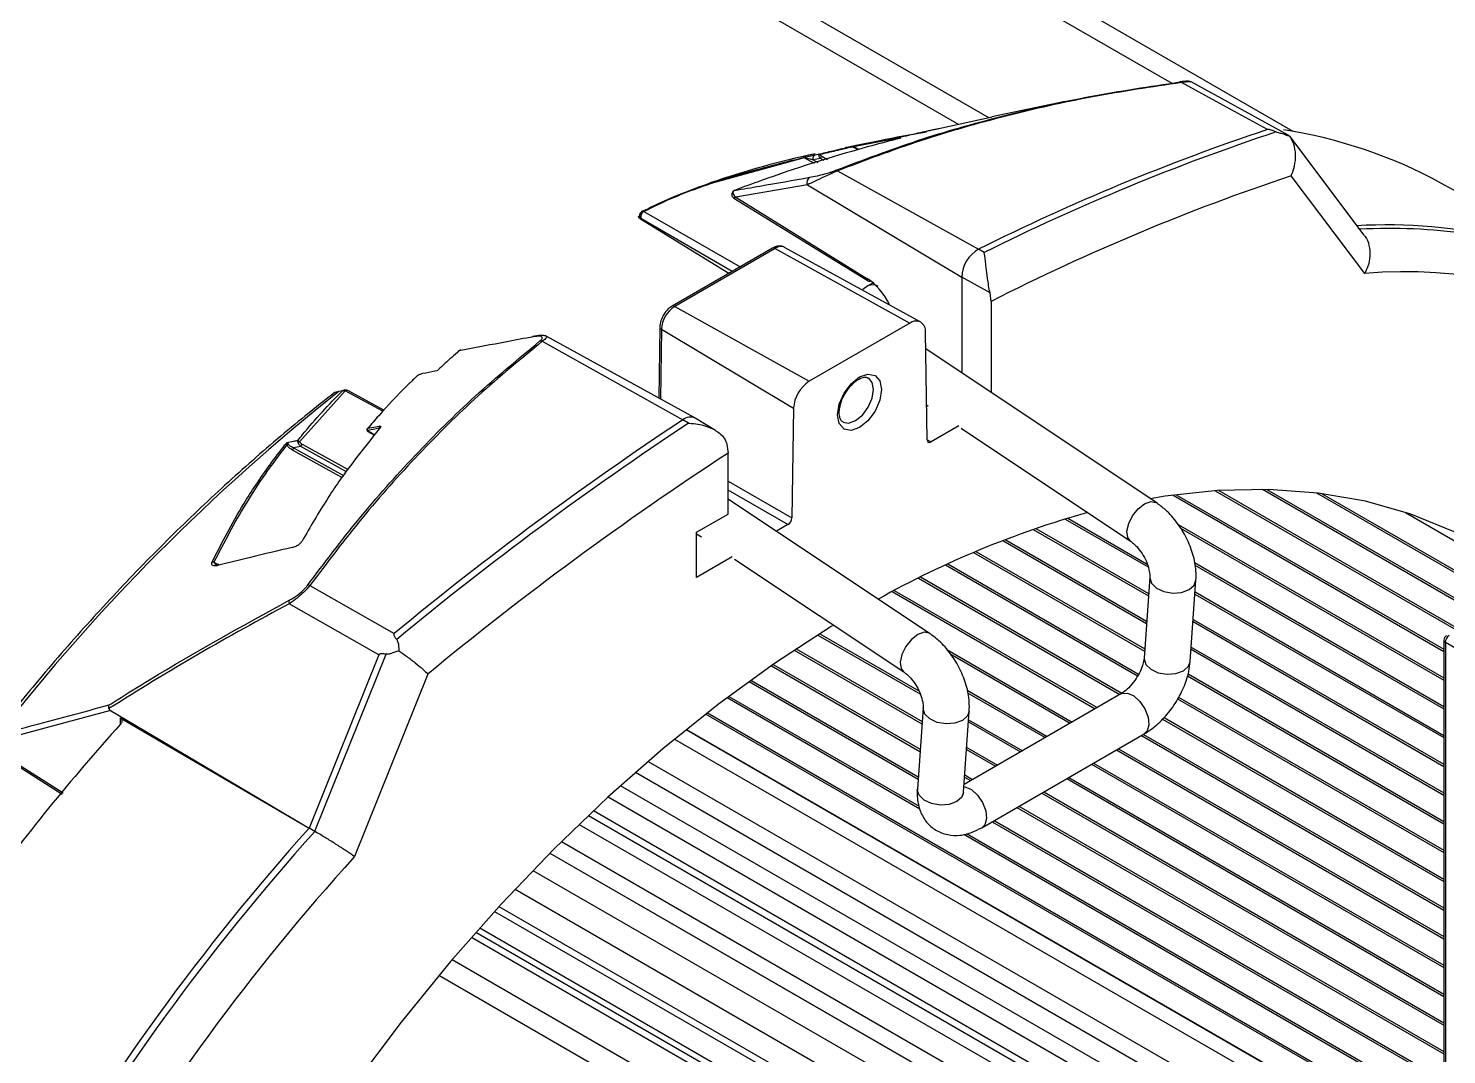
# Model space of a CAD drawing. Extents: x 7 to 135, y 1 to 99.
# Drawn here: x 29.476 to 33.303, y 74.443 to 77.212 of the extents above; entities that cross this region are included whole.
import ezdxf

# ---------------------------------------------------------------- set-up
doc = ezdxf.new("R2010")
doc.units = 0
doc.header["$MEASUREMENT"] = 0
doc.layers.add('OBJECT', color=7, linetype='CONTINUOUS')

msp = doc.modelspace()

# ---------------------------------------------------------------- linework, layer by layer
at = {"layer": 'OBJECT'}
for p, q in [((22.5858, 82.8228), (32.5613, 77.0641)), ((32.8891, 76.934), (22.6573, 82.8407)), ((22.2589, 82.6341), (32.0689, 76.9709)), ((22.1724, 82.6191), (31.9868, 76.9533)), ((32.8772, 76.9234), (32.6136, 77.0676)), ((32.2734, 77.0149), (32.076, 76.9735)), ((32.0762, 76.9724), (31.9325, 76.9416)), ((32.877, 76.923), (32.8805, 76.9204)), ((31.8285, 76.9168), (31.7025, 76.8926)), ((31.7151, 76.8846), (31.7049, 76.8903)), ((31.717, 76.8852), (31.7074, 76.8905)), ((31.8236, 76.9147), (31.815, 76.9125)), ((33.0806, 76.6544), (32.8799, 76.9213)), ((31.5696, 76.8625), (31.3186, 76.7938)), ((31.5972, 76.8472), (31.5696, 76.8625)), ((31.6133, 76.861), (31.5939, 76.8571)), ((31.5939, 76.8571), (31.6064, 76.8501)), ((31.6232, 76.8554), (31.6133, 76.861)), ((31.6168, 76.8672), (31.6325, 76.8584)), ((31.6595, 76.8278), (32.04, 76.6164)), ((33.0818, 76.5508), (32.8836, 76.8145)), ((31.2987, 76.7886), (31.2813, 76.7828)), ((31.3794, 76.774), (31.3805, 76.7744)), ((31.3816, 76.775), (31.3805, 76.7744)), ((31.3811, 76.7748), (31.3816, 76.775)), ((31.5784, 76.7901), (31.3848, 76.7564)), ((31.5784, 76.7901), (31.9945, 76.5413)), ((33.7908, 76.5186), (33.2875, 76.795)), ((31.3799, 76.7545), (31.7416, 76.5308)), ((31.3848, 76.7564), (31.7387, 76.5375)), ((31.1283, 76.7143), (31.1239, 76.7055)), ((31.3657, 76.5509), (31.1276, 76.6975)), ((31.3752, 76.5564), (31.1284, 76.6988)), ((31.1373, 76.7184), (31.1371, 76.7183)), ((31.1371, 76.7183), (31.3964, 76.5686)), ((31.4842, 76.6193), (31.2129, 76.4627)), ((31.4915, 76.6186), (31.2202, 76.462)), ((31.4915, 76.6186), (31.8544, 76.4164)), ((31.8841, 76.4196), (31.5167, 76.6213)), ((32.0552, 76.6073), (32.04, 76.6164)), ((32.0708, 76.4988), (31.9945, 76.5413)), ((31.9945, 76.5413), (31.9945, 76.2825)), ((31.7415, 76.5172), (31.728, 76.508)), ((31.757, 76.5262), (31.7415, 76.5172)), ((32.0737, 76.4755), (32.0708, 76.4988)), ((32.0737, 76.4755), (32.0737, 76.2297)), ((31.2202, 76.462), (31.5831, 76.2598)), ((31.1799, 76.4063), (31.177, 76.2144)), ((31.1841, 76.4002), (31.1813, 76.212)), ((31.1841, 76.4002), (31.5407, 76.1872)), ((31.8544, 76.4164), (31.5831, 76.2598)), ((31.9013, 76.102), (31.8968, 76.3928)), ((30.8625, 76.3677), (31.242, 76.1557)), ((31.2746, 76.1608), (30.8746, 76.3804)), ((30.6358, 76.3408), (30.6387, 76.3423)), ((32.5192, 75.9325), (31.8975, 76.3472)), ((30.3305, 76.2338), (30.2078, 76.0966)), ((30.3233, 76.2341), (30.3141, 76.2323)), ((30.4326, 76.1789), (30.3305, 76.2338)), ((30.4356, 76.1821), (30.3377, 76.2347)), ((31.8999, 76.1954), (31.9038, 76.1928)), ((31.3297, 76.1274), (31.2754, 76.1603)), ((31.5407, 76.1872), (31.5363, 75.8912)), ((30.3909, 76.1269), (30.4105, 76.1152)), ((30.3918, 76.1247), (30.4096, 76.1141)), ((31.2573, 76.1466), (31.242, 76.1557)), ((31.987, 76.1394), (31.9119, 76.096)), ((31.9932, 76.1331), (32.4498, 75.8285)), ((30.2114, 76.0842), (30.1918, 76.0804)), ((30.1918, 76.0804), (30.3264, 76.0055)), ((30.3343, 76.0158), (30.2114, 76.0842)), ((30.2149, 76.0904), (30.3386, 76.0214)), ((31.3611, 76.0891), (31.3639, 76.0657)), ((31.9013, 76.1017), (31.9119, 76.096)), ((30.3221, 75.9998), (30.1884, 76.0743)), ((31.3639, 75.9013), (31.3639, 76.0657)), ((31.3639, 75.9907), (31.5363, 75.8912)), ((31.5257, 75.8731), (31.3639, 75.9664)), ((32.688, 75.9653), (33.3349, 75.5918)), ((32.8063, 75.9683), (33.4288, 75.6089)), ((32.8175, 75.9681), (33.4288, 75.6152)), ((31.9075, 75.5794), (31.3639, 75.9421)), ((32.5646, 75.9526), (33.2954, 75.5308)), ((32.5734, 75.9538), (33.2954, 75.537)), ((32.6783, 75.9646), (33.329, 75.589)), ((32.9517, 75.9587), (33.4257, 75.6851)), ((32.9654, 75.957), (33.4171, 75.6962)), ((31.279, 75.8523), (31.3639, 75.9013)), ((32.2806, 75.8901), (32.4953, 75.7662)), ((33.1916, 75.9061), (33.3833, 75.7954)), ((31.279, 75.7307), (31.279, 75.8523)), ((31.5257, 75.8731), (31.4944, 75.855)), ((32.1874, 75.8601), (32.4982, 75.6807)), ((32.1942, 75.8625), (32.4987, 75.6867)), ((32.2735, 75.888), (32.4974, 75.7587)), ((32.5785, 75.8733), (33.2954, 75.4595)), ((32.5845, 75.8636), (33.2954, 75.4532)), ((31.279, 75.8484), (31.2921, 75.8397)), ((32.1053, 75.83), (32.493, 75.6061)), ((32.1117, 75.8325), (32.4934, 75.6122)), ((31.3753, 75.7863), (31.279, 75.7307)), ((31.3815, 75.78), (31.8382, 75.4754)), ((32.0265, 75.7979), (32.4878, 75.5316)), ((32.0327, 75.8005), (32.4882, 75.5376)), ((29.9768, 75.7715), (29.9883, 75.7653)), ((29.9886, 75.7652), (29.9904, 75.7642)), ((31.9507, 75.7641), (32.4691, 75.4648)), ((31.9567, 75.7669), (32.4719, 75.4694)), ((32.6223, 75.7704), (33.2954, 75.3819)), ((32.6236, 75.7635), (33.2954, 75.3756)), ((31.8775, 75.7288), (32.4215, 75.4147)), ((31.8833, 75.7317), (32.4268, 75.4179)), ((32.5018, 75.7314), (32.4864, 75.5123)), ((32.6111, 75.5036), (32.6265, 75.7227)), ((31.8066, 75.6921), (32.3543, 75.3759)), ((31.8123, 75.6951), (32.3597, 75.379)), ((32.6239, 75.6857), (33.2954, 75.2981)), ((32.6243, 75.6917), (33.2954, 75.3043)), ((32.6187, 75.6112), (33.2954, 75.2205)), ((32.6191, 75.6172), (33.2954, 75.2267)), ((31.6061, 75.5751), (31.8829, 75.4153)), ((31.6113, 75.5784), (31.8788, 75.424)), ((33.2954, 75.5609), (33.2954, 74.107)), ((33.3748, 75.5115), (33.2995, 75.555)), ((33.2995, 75.555), (33.2995, 74.1011)), ((30.4216, 75.5213), (30.2335, 75.054)), ((30.249, 75.0453), (30.4414, 75.5232)), ((31.5428, 75.5341), (31.8871, 75.3353)), ((31.5478, 75.5375), (31.8875, 75.3413)), ((31.9542, 75.5356), (32.2926, 75.3403)), ((31.9652, 75.523), (32.2872, 75.3371)), ((32.6134, 75.5366), (33.2954, 75.1429)), ((32.6139, 75.5426), (33.2954, 75.1492)), ((30.554, 75.4696), (30.3557, 74.977)), ((31.481, 75.4922), (31.8819, 75.2608)), ((31.4859, 75.4957), (31.8823, 75.2668)), ((32.6051, 75.4701), (33.2954, 75.0716)), ((31.4206, 75.4495), (31.8767, 75.1862)), ((31.4254, 75.453), (31.8771, 75.1922)), ((32.6034, 75.4648), (33.2954, 75.0653)), ((31.3616, 75.406), (31.8814, 75.1059)), ((31.3663, 75.4095), (31.8798, 75.1131)), ((32.4242, 75.4162), (32.001, 75.1719)), ((32.0091, 75.4263), (32.2254, 75.3015)), ((32.0103, 75.4194), (32.22, 75.2983)), ((32.5769, 75.4026), (33.2954, 74.9878)), ((32.5795, 75.4073), (33.2954, 74.994)), ((29.6975, 75.3713), (29.3926, 75.2892)), ((29.6975, 75.3713), (30.2335, 75.054)), ((31.3039, 75.3618), (33.2954, 74.2121)), ((31.3085, 75.3654), (33.2954, 74.2183)), ((31.8901, 75.3783), (31.8748, 75.1592)), ((31.9995, 75.1505), (32.0148, 75.3696)), ((29.7244, 75.3343), (29.7244, 75.3516)), ((31.2511, 75.3198), (33.2954, 74.1396)), ((31.2517, 75.3203), (33.2954, 74.1405)), ((32.0128, 75.3404), (32.1528, 75.2596)), ((32.0132, 75.3464), (32.1582, 75.2627)), ((32.5365, 75.3483), (33.2954, 74.9102)), ((32.5407, 75.3522), (33.2954, 74.9165)), ((31.2199, 75.2944), (33.2931, 74.0975)), ((32.0483, 75.0549), (32.4867, 75.308)), ((32.4793, 75.3037), (33.2954, 74.8326)), ((32.4848, 75.3069), (33.2954, 74.8389)), ((29.3708, 75.2705), (29.5673, 75.1458)), ((29.372, 75.2748), (29.5701, 75.1492)), ((32.0076, 75.2658), (32.0856, 75.2208)), ((32.008, 75.2718), (32.091, 75.2239)), ((32.4122, 75.265), (33.2954, 74.7551)), ((32.4176, 75.2681), (33.2954, 74.7613)), ((31.1144, 75.2045), (33.1933, 74.0044)), ((31.1484, 75.2341), (33.2269, 74.0342)), ((32.345, 75.2262), (33.2954, 74.6775)), ((32.3504, 75.2293), (33.2954, 74.6837)), ((33.1547, 73.9667), (31.0736, 75.1682)), ((32.0023, 75.1913), (32.0184, 75.182)), ((32.0028, 75.1973), (32.0238, 75.1851)), ((32.2778, 75.1874), (33.2954, 74.5999)), ((32.2832, 75.1905), (33.2954, 74.6062)), ((31.0406, 75.1382), (33.1437, 73.9241)), ((32.2106, 75.1486), (33.2954, 74.5223)), ((32.216, 75.1517), (33.2954, 74.5286)), ((30.9871, 75.0882), (33.2112, 73.8043)), ((31.0008, 75.1011), (33.2161, 73.8222)), ((32.1434, 75.1098), (33.2954, 74.4448)), ((32.1488, 75.1129), (33.2954, 74.451)), ((30.2488, 75.0449), (30.2335, 75.054)), ((30.249, 75.0453), (30.2335, 75.054)), ((30.2528, 75.0429), (30.2335, 75.054)), ((30.9618, 75.064), (33.2019, 73.7708)), ((30.962, 75.0641), (33.2019, 73.7711)), ((32.0762, 75.071), (33.2954, 74.3672)), ((32.0816, 75.0742), (33.2954, 74.3735)), ((30.2488, 75.0449), (30.2528, 75.0429)), ((30.2528, 75.0429), (30.2534, 75.0424)), ((30.9144, 75.0176), (33.1837, 73.7075)), ((32.0001, 75.0374), (33.2954, 74.2896)), ((32.0078, 75.0392), (33.2954, 74.2959)), ((30.8832, 74.9864), (33.1576, 73.6735)), ((30.8835, 74.9867), (33.1578, 73.6738)), ((30.8376, 74.9399), (33.1381, 73.6118)), ((30.7893, 74.8891), (33.0973, 73.5567)), ((30.7339, 74.8291), (33.0593, 73.4867)), ((30.7459, 74.8423), (33.0767, 73.4967)), ((30.6941, 74.7848), (33.0224, 73.4407)), ((30.6717, 74.7593), (32.9678, 73.4338)), ((30.6836, 74.7729), (32.9854, 73.444)), ((30.6195, 74.6989), (33.5034, 73.0341)), ((33.4672, 72.9913), (30.5835, 74.656))]:
    msp.add_line(p, q, dxfattribs=at)
at = {"layer": 'OBJECT', "flags": 128}
for points in [[(32.8192, 76.9393), (32.6906, 77.0097), (32.5872, 77.0662)], [(31.9022, 76.935), (31.8905, 76.9326), (31.8889, 76.9323)], [(31.6939, 76.8928), (31.6821, 76.8904), (31.6799, 76.8899)], [(31.81, 76.9129), (31.8217, 76.9152), (31.8233, 76.9155)], [(31.8207, 76.9141), (31.8217, 76.9148), (31.8233, 76.9155)], [(31.5987, 76.8709), (31.6104, 76.8733), (31.6127, 76.8737)], [(31.1326, 76.719), (31.1323, 76.7187), (31.1322, 76.7186)], [(30.6428, 76.3442), (30.6408, 76.3436), (30.6387, 76.3423)], [(30.5785, 76.2879), (30.5725, 76.2868), (30.5485, 76.2821), (30.5401, 76.2805)], [(31.7188, 76.2716), (31.7414, 76.2795), (31.7606, 76.2758), (31.7734, 76.261), (31.7779, 76.2375), (31.7734, 76.2088), (31.7606, 76.1793), (31.7414, 76.1534), (31.7188, 76.1352), (31.6962, 76.1273), (31.677, 76.131), (31.6642, 76.1458), (31.6597, 76.1693), (31.6642, 76.198), (31.677, 76.2275), (31.6962, 76.2534), (31.7188, 76.2716)], [(30.3233, 76.2341), (30.3255, 76.2355), (30.3278, 76.2362)], [(31.708, 76.1537), (31.7265, 76.1686), (31.7423, 76.1898), (31.7528, 76.2141), (31.7565, 76.2376), (31.7528, 76.2569), (31.7425, 76.2689)], [(30.3906, 76.1322), (30.3908, 76.1324), (30.3918, 76.133)], [(30.4226, 76.133), (30.406, 76.1298), (30.3909, 76.1269)], [(30.3918, 76.133), (30.3977, 76.1341), (30.4236, 76.1391)], [(31.6746, 76.1498), (31.6894, 76.1472), (31.708, 76.1537)], [(34.1053, 74.2651), (34.1004, 74.4389), (34.0857, 74.6062), (34.0613, 74.7665), (34.0272, 74.9191), (33.9837, 75.0633), (33.9308, 75.1986), (33.8689, 75.3244), (33.7982, 75.4402), (33.7189, 75.5454), (33.6313, 75.6398), (33.536, 75.7229), (33.4331, 75.7943), (33.3232, 75.8537), (33.2067, 75.901), (33.0841, 75.9359), (32.9559, 75.9582), (32.8226, 75.968), (32.6848, 75.9651), (32.543, 75.9495), (32.5034, 75.943)], [(32.4497, 75.8286), (32.4423, 75.8382), (32.4403, 75.855), (32.445, 75.8756), (32.4557, 75.897), (32.4707, 75.9159), (32.4879, 75.9294), (32.5046, 75.9354), (32.5182, 75.9331), (32.5192, 75.9325)], [(30.2358, 75.7087), (30.3584, 75.6386), (30.4628, 75.5789)], [(32.5018, 75.7314), (32.5017, 75.7298), (32.5064, 75.7147), (32.5199, 75.7015), (32.5402, 75.6922), (32.564, 75.6882), (32.5879, 75.6901), (32.6082, 75.6977), (32.6218, 75.7097), (32.6265, 75.7227)], [(30.4216, 75.5213), (30.3106, 75.5848), (30.18, 75.6595)], [(31.6488, 75.6017), (31.6423, 75.5977), (31.4896, 75.4982), (31.3379, 75.388), (31.1877, 75.2676), (31.0398, 75.1374), (30.8946, 74.9979), (30.7528, 74.8497), (30.6149, 74.6935), (30.4816, 74.5299), (30.3534, 74.3595), (30.2308, 74.183), (30.1143, 74.0013), (30.0044, 73.8149), (29.9016, 73.6248), (29.8062, 73.4316), (29.7187, 73.2362), (29.6394, 73.0394), (29.5686, 72.8419), (29.5067, 72.6446), (29.4772, 72.539)], [(31.9075, 75.5794), (31.9065, 75.58), (31.8929, 75.5824), (31.8763, 75.5763), (31.8591, 75.5628), (31.844, 75.5439), (31.8333, 75.5226), (31.8286, 75.5019), (31.8307, 75.4851), (31.8378, 75.4757)], [(32.4864, 75.5123), (32.4864, 75.5107), (32.4911, 75.4956), (32.5046, 75.4825), (32.5248, 75.4731), (32.5487, 75.4691), (32.5726, 75.471), (32.5928, 75.4786), (32.6064, 75.4906), (32.6111, 75.5036)], [(32.4242, 75.4162), (32.4267, 75.4175), (32.4417, 75.4185), (32.4589, 75.411), (32.4755, 75.396), (32.489, 75.3759), (32.4975, 75.3537), (32.4995, 75.3327), (32.4948, 75.3162), (32.4867, 75.308)], [(32.0148, 75.3696), (32.0101, 75.3566), (31.9965, 75.3446), (31.9763, 75.337), (31.9524, 75.3351), (31.9285, 75.3391), (31.9083, 75.3484), (31.8948, 75.3616), (31.8901, 75.3767), (31.8902, 75.3789)], [(29.7244, 75.3516), (29.7347, 75.3456), (30.2335, 75.054)], [(32.0006, 75.1659), (32.0033, 75.1655), (32.0205, 75.1579), (32.0371, 75.143), (32.0506, 75.1228), (32.0591, 75.1006), (32.0611, 75.0796), (32.0564, 75.0632), (32.0483, 75.0549)], [(31.9995, 75.1505), (31.9948, 75.1375), (31.9812, 75.1255), (31.9609, 75.118), (31.937, 75.116), (31.9132, 75.1201), (31.8929, 75.1294), (31.8794, 75.1425), (31.8747, 75.1576), (31.8748, 75.1592)]]:
    msp.add_lwpolyline(points, dxfattribs=at)
at = {"layer": 'OBJECT'}
for centre, radius, start, end in [((32.5837, 77.0628), 0.0049, 43.7639, 100.4383), ((34.7322, 71.2206), 6.0301, 108.49601, 116.51729), ((34.7443, 71.2186), 6.0224, 108.40731, 116.52065), ((32.6664, 75.6567), 1.2967, 61.3815, 81.2892), ((31.7009, 76.8917), 0.00119, 95.0995, 160.745), ((31.7063, 76.8882), 0.00254, 66.1139, 125.3237), ((32.086, 74.5681), 2.3564, 101.92, 109.0702), ((31.5672, 76.8613), 0.00274, 26.6398, 84.1994), ((31.6025, 76.8619), 0.00983, 112.7733, 208.9651), ((31.6125, 76.8665), 0.00527, 85.1763, 120.3621), ((31.6208, 76.8608), 0.00756, 122.695, 178.4481), ((31.5921, 76.797), 0.0153, 119.5115, 206.7072), ((31.6551, 76.822), 0.00731, 52.8969, 95.847), ((34.7879, 71.1275), 5.9973, 108.51326, 116.90866), ((31.3159, 76.7919), 0.00335, 35.9252, 87.1905), ((31.1342, 76.7144), 0.00485, 54.554, 113.3132), ((31.1346, 76.7155), 0.00402, 47.7052, 116.6366), ((33.1396, 75.3065), 1.3754, 59.5295, 93.3106), ((33.1491, 75.2437), 1.4287, 69.9403, 93.2268), ((31.4873, 76.6125), 0.00743, 55.4054, 114.6266), ((31.5065, 76.5976), 0.0259, 66.7886, 125.468), ((32.0856, 76.5375), 0.0911, 120.0392, 177.6263), ((33.1919, 75.2513), 1.3041, 28.5635, 94.8414), ((31.7461, 76.5367), 0.00741, 173.5958, 232.9748), ((31.7542, 76.4918), 0.0285, 59.6184, 116.4819), ((31.745, 76.5375), 0.00752, 243.6666, 305.5224), ((31.216, 76.4559), 0.00743, 55.3962, 114.6335), ((31.2626, 76.3958), 0.0786, 122.6521, 176.7704), ((31.1872, 76.4069), 0.00736, 185.0128, 244.8769), ((31.871, 76.3963), 0.0261, 352.2851, 129.4362), ((30.858, 76.3588), 0.01, 63.3987, 98.7799), ((30.6456, 76.3294), 0.015, 100.666, 130.9271), ((30.3265, 76.2225), 0.012, 70.9509, 105.5359), ((30.3306, 76.2215), 0.015, 61.7344, 100.9685), ((30.3348, 76.2279), 0.00741, 67.0205, 126.4082), ((31.633, 76.182), 0.0924, 122.6526, 176.77), ((33.7058, 71.9431), 5.4682, 128.3357, 142.0646), ((31.2623, 76.1319), 0.0313, 65.285, 130.4232), ((30.3944, 76.129), 0.005, 139.7097, 239.144), ((30.3958, 76.1293), 0.00548, 136.9523, 205.5114), ((30.3933, 76.1266), 0.00245, 173.2737, 233.3985), ((30.4276, 76.1354), 0.00548, 136.8781, 205.5086), ((36.29, 68.5214), 9.1523, 123.47362, 129.54599), ((36.31, 68.5058), 9.1603, 123.47549, 129.60866), ((30.1727, 76.094), 0.00604, 278.0803, 319.4939), ((30.1843, 76.0806), 0.00757, 302.7253, 358.4488), ((30.2089, 76.0906), 0.00617, 100.6339, 143.8412), ((30.219, 76.084), 0.00756, 122.7006, 178.4434), ((36.2901, 68.5246), 9.0076, 123.15457, 129.55466), ((33.0276, 73.4278), 2.5728, 105.6286, 119.2853), ((29.9753, 75.7619), 0.00976, 80.6743, 116.0679), ((29.9912, 75.759), 0.00671, 101.7454, 141.778), ((30.2323, 75.6971), 0.0122, 73.1769, 105.3914), ((30.1935, 75.6643), 0.0143, 160.4532, 199.5138), ((33.3104, 75.5609), 0.015, 119.9973, 180), ((33.3027, 75.5616), 0.00731, 185.0292, 243.5768), ((33.3212, 75.5547), 0.0218, 120.8772, 179.1228), ((34.1878, 71.3246), 5.9999, 138.06782, 143.76052), ((34.9475, 70.8321), 6.3282, 138.15237, 161.49175), ((34.9612, 70.8242), 6.3263, 138.15054, 161.48299), ((34.941, 70.8351), 6.179, 137.90817, 160.95288)]:
    msp.add_arc(centre, radius, start, end, dxfattribs=at)
for centre, major_axis, ratio, start_param, end_param in [((31.7373, 76.4429), (-0.057, 0.1022), 0.567218, 4.619814, 5.488842), ((31.9119, 76.1083), (0.0075, 0.013), 0.577209, 2.373711, 3.926755), ((31.5257, 75.8853), (0.0075, 0.013), 0.577554, 3.927054, 5.480098), ((30.2479, 74.904), (-0.0184, 0.1457), 0.425983, 5.908382, 5.97683)]:
    msp.add_ellipse(centre, major_axis=major_axis, ratio=ratio, start_param=start_param, end_param=end_param, dxfattribs=at)
for points, knots in [([(31.6544, 76.8293), (31.7275, 76.8569), (31.8738, 76.9123), (32.1035, 76.9777), (32.3395, 77.0312), (32.5017, 77.0555), (32.5828, 77.0676)], [0, 0, 0, 0, 0.248431, 0.496871, 0.748429, 1, 1, 1, 1]), ([(32.5872, 77.0662), (32.5072, 77.0542), (32.347, 77.0303), (32.1121, 76.9771), (31.8815, 76.9118), (31.7335, 76.8558), (31.6595, 76.8278)], [0, 0, 0, 0, 0.248511, 0.49701, 0.74851, 1, 1, 1, 1]), ([(32.6134, 77.0675), (32.6129, 77.0678), (32.6113, 77.0687), (32.6089, 77.0692), (32.6058, 77.0696), (32.6008, 77.0696), (32.5935, 77.0691), (32.5851, 77.0679), (32.5828, 77.0676)], [0, 0, 0, 0, 0.045191, 0.126562, 0.226055, 0.423911, 0.839307, 1, 1, 1, 1]), ([(32.6135, 77.0674), (32.6123, 77.0678), (32.6101, 77.0686), (32.6007, 77.0681), (32.5917, 77.0668), (32.5872, 77.0662)], [0, 0, 0, 0, 0.344855, 0.672537, 1, 1, 1, 1]), ([(31.7009, 76.8948), (31.725, 76.9), (31.7905, 76.9142), (31.8574, 76.9259), (31.8997, 76.9334)], [0, 0, 0, 0, 0.368113, 1, 1, 1, 1]), ([(31.8889, 76.9323), (31.8721, 76.9283), (31.8457, 76.9219), (31.8195, 76.9153), (31.81, 76.9129)], [0, 0, 0, 0, 0.636488, 1, 1, 1, 1]), ([(31.9325, 76.9416), (31.9307, 76.9412), (31.9271, 76.9404), (31.9202, 76.9388), (31.9111, 76.9368), (31.9055, 76.9357), (31.9022, 76.935)], [0, 0, 0, 0, 0.14682, 0.307864, 0.583686, 1, 1, 1, 1]), ([(32.8426, 76.9328), (32.8402, 76.9338), (32.8362, 76.9354), (32.8309, 76.9372), (32.8266, 76.9385), (32.8235, 76.9393), (32.8212, 76.9395), (32.82, 76.9395), (32.8194, 76.9393), (32.8192, 76.9393)], [0, 0, 0, 0, 0.3217019, 0.5413701, 0.6931378, 0.8521132, 0.9158647, 0.9689662, 1, 1, 1, 1]), ([(32.8805, 76.9204), (32.873, 76.9232), (32.8617, 76.9273), (32.8485, 76.9307), (32.8437, 76.9324), (32.8426, 76.9328)], [0, 0, 0, 0, 0.60342, 0.908941, 1, 1, 1, 1]), ([(31.815, 76.9125), (31.812, 76.9117), (31.7848, 76.9046), (31.6615, 76.8711), (31.519, 76.8265), (31.4057, 76.784), (31.3816, 76.775)], [0, 0, 0, 0, 0.020101, 0.181177, 0.826231, 1, 1, 1, 1]), ([(31.6127, 76.8737), (31.6257, 76.8769), (31.6527, 76.8834), (31.6799, 76.8896), (31.6939, 76.8928)], [0, 0, 0, 0, 0.4845814, 1, 1, 1, 1]), ([(31.6998, 76.8921), (31.6845, 76.8886), (31.6554, 76.882), (31.6266, 76.8751), (31.6129, 76.8718)], [0, 0, 0, 0, 0.525643, 1, 1, 1, 1]), ([(31.7008, 76.8929), (31.7008, 76.8929), (31.6994, 76.8933), (31.697, 76.8933), (31.6947, 76.8929), (31.6939, 76.8928)], [0, 0, 0, 0, 0.00146, 0.616221, 1, 1, 1, 1]), ([(31.6998, 76.8921), (31.6997, 76.8922), (31.6986, 76.8926), (31.697, 76.893), (31.6953, 76.893), (31.6946, 76.8929), (31.6942, 76.8928), (31.6941, 76.8928), (31.6939, 76.8928), (31.6939, 76.8928), (31.6939, 76.8928)], [0, 0, 0, 0, 0.039595, 0.574268, 0.784712, 0.888699, 0.94208, 0.969956, 0.982728, 1, 1, 1, 1]), ([(31.7049, 76.8903), (31.7036, 76.8909), (31.702, 76.8916), (31.7001, 76.892), (31.6998, 76.8921)], [0, 0, 0, 0, 0.828241, 1, 1, 1, 1]), ([(31.708, 76.8901), (31.7074, 76.8905), (31.7053, 76.8916), (31.7028, 76.8926), (31.7008, 76.8929), (31.7008, 76.8929)], [0, 0, 0, 0, 0.2812251, 0.9888885, 1, 1, 1, 1]), ([(31.8072, 76.9119), (31.8068, 76.9118), (31.8052, 76.9112), (31.8039, 76.9101), (31.8029, 76.9093)], [0, 0, 0, 0, 0.270197, 1, 1, 1, 1]), ([(31.8072, 76.9119), (31.8074, 76.912), (31.8078, 76.9123), (31.8086, 76.9125), (31.8092, 76.9127), (31.8096, 76.9128), (31.8098, 76.9129), (31.8099, 76.9129), (31.81, 76.9129)], [0, 0, 0, 0, 0.153626, 0.564623, 0.773156, 0.881146, 0.956303, 1, 1, 1, 1]), ([(31.8233, 76.9155), (31.8251, 76.9159), (31.8269, 76.9163), (31.8281, 76.9164), (31.8281, 76.9164)], [0, 0, 0, 0, 0.991979, 1, 1, 1, 1]), ([(31.8281, 76.9159), (31.8275, 76.9157), (31.8262, 76.9154), (31.8244, 76.9149), (31.8236, 76.9147)], [0, 0, 0, 0, 0.502883, 1, 1, 1, 1]), ([(31.8281, 76.9164), (31.8287, 76.9165), (31.8299, 76.9167), (31.8299, 76.9166), (31.8299, 76.9165)], [0, 0, 0, 0, 0.497686, 1, 1, 1, 1]), ([(31.8299, 76.9165), (31.8297, 76.9164), (31.8294, 76.9163), (31.8285, 76.916), (31.8281, 76.9159)], [0, 0, 0, 0, 0.505819, 1, 1, 1, 1]), ([(32.8836, 76.8145), (32.8837, 76.8146), (32.8874, 76.8229), (32.8937, 76.8418), (32.8964, 76.8713), (32.8921, 76.8994), (32.8841, 76.9138), (32.8805, 76.9204)], [0, 0, 0, 0, 0.00387, 0.2411024, 0.519796, 0.7782584, 1, 1, 1, 1]), ([(31.3161, 76.7952), (31.322, 76.797), (31.3516, 76.806), (31.4343, 76.8302), (31.5131, 76.8502), (31.5674, 76.864)], [0, 0, 0, 0, 0.072108, 0.360569, 1, 1, 1, 1]), ([(31.5674, 76.864), (31.5679, 76.8641), (31.5698, 76.8646), (31.5738, 76.8656), (31.5806, 76.8671), (31.5897, 76.8691), (31.5954, 76.8702), (31.5987, 76.8709)], [0, 0, 0, 0, 0.038585, 0.160834, 0.320219, 0.601395, 1, 1, 1, 1]), ([(31.5939, 76.8571), (31.5908, 76.858), (31.5855, 76.8595), (31.5784, 76.8612), (31.5737, 76.862), (31.5711, 76.8624), (31.5699, 76.8625), (31.5696, 76.8625)], [0, 0, 0, 0, 0.429895, 0.723566, 0.875857, 0.974674, 1, 1, 1, 1]), ([(31.6133, 76.861), (31.6127, 76.8615), (31.6112, 76.8631), (31.6098, 76.8657), (31.6091, 76.8686), (31.6096, 76.8702), (31.6098, 76.8711)], [0, 0, 0, 0, 0.181214, 0.512976, 0.734869, 1, 1, 1, 1]), ([(31.6098, 76.8711), (31.6101, 76.8715), (31.6105, 76.8723), (31.6113, 76.873), (31.6119, 76.8734), (31.6122, 76.8736), (31.6124, 76.8736), (31.6125, 76.8737), (31.6126, 76.8737), (31.6126, 76.8737), (31.6127, 76.8737), (31.6127, 76.8737)], [0, 0, 0, 0, 0.2965334, 0.6144766, 0.7829843, 0.8769648, 0.9300688, 0.9602072, 0.9755611, 0.9800508, 1, 1, 1, 1]), ([(31.6129, 76.8718), (31.6129, 76.8721), (31.6128, 76.8728), (31.6127, 76.8733), (31.6127, 76.8736), (31.6127, 76.8737), (31.6127, 76.8737), (31.6127, 76.8737), (31.6127, 76.8737), (31.6127, 76.8737), (31.6127, 76.8737), (31.6127, 76.8737)], [0, 0, 0, 0, 0.296451, 0.614611, 0.783102, 0.87714, 0.930052, 0.960267, 0.975482, 0.98014, 1, 1, 1, 1]), ([(31.6129, 76.8718), (31.6129, 76.8717), (31.6128, 76.8713), (31.613, 76.8705), (31.6141, 76.8689), (31.6156, 76.8679), (31.6168, 76.8672)], [0, 0, 0, 0, 0.015185, 0.236369, 0.455614, 1, 1, 1, 1]), ([(31.3816, 76.775), (31.4044, 76.7789), (31.472, 76.7907), (31.5396, 76.8025), (31.5845, 76.8103)], [0, 0, 0, 0, 0.33666, 1, 1, 1, 1]), ([(31.6595, 76.8278), (31.6568, 76.8267), (31.6508, 76.8241), (31.6382, 76.8184), (31.6197, 76.81), (31.597, 76.7994), (31.5848, 76.7933), (31.5784, 76.7901)], [0, 0, 0, 0, 0.096658, 0.215015, 0.39063, 0.681271, 1, 1, 1, 1]), ([(31.5845, 76.8103), (31.5907, 76.8115), (31.6024, 76.8137), (31.6219, 76.8187), (31.6375, 76.8233), (31.6477, 76.8267), (31.6524, 76.8285), (31.6544, 76.8293)], [0, 0, 0, 0, 0.336907, 0.637039, 0.808176, 0.916139, 1, 1, 1, 1]), ([(31.1318, 76.7181), (31.1369, 76.7206), (31.1627, 76.7333), (31.2213, 76.7612), (31.2802, 76.7823), (31.3161, 76.7952)], [0, 0, 0, 0, 0.088988, 0.445034, 1, 1, 1, 1]), ([(31.3186, 76.7938), (31.287, 76.7826), (31.2233, 76.7601), (31.1661, 76.7324), (31.1373, 76.7184)], [0, 0, 0, 0, 0.496456, 1, 1, 1, 1]), ([(31.3795, 76.7739), (31.3785, 76.7734), (31.3765, 76.7721), (31.3744, 76.7689), (31.3735, 76.7651), (31.374, 76.7617), (31.3751, 76.759), (31.3768, 76.7568), (31.3786, 76.7553), (31.3796, 76.7547), (31.3799, 76.7545)], [0, 0, 0, 0, 0.129303, 0.287873, 0.453594, 0.589673, 0.696774, 0.814159, 0.936655, 1, 1, 1, 1]), ([(31.3805, 76.7744), (31.3801, 76.7742), (31.3792, 76.7736), (31.3781, 76.7725), (31.3769, 76.7702), (31.3769, 76.7662), (31.3791, 76.7621), (31.3815, 76.7594), (31.3827, 76.7582), (31.3834, 76.7575), (31.3839, 76.7571), (31.3842, 76.7568), (31.3845, 76.7566), (31.3847, 76.7565), (31.3848, 76.7564), (31.3848, 76.7564)], [0, 0, 0, 0, 0.058606, 0.124071, 0.219809, 0.440239, 0.726146, 0.834383, 0.896164, 0.934112, 0.958049, 0.973258, 0.982934, 0.994392, 1, 1, 1, 1]), ([(31.3816, 76.775), (31.3811, 76.7749), (31.3804, 76.7746), (31.3797, 76.7741), (31.3795, 76.7739)], [0, 0, 0, 0, 0.628819, 1, 1, 1, 1]), ([(31.3848, 76.7564), (31.3848, 76.7564), (31.3847, 76.7563), (31.3846, 76.7563), (31.3844, 76.7562), (31.3842, 76.7561), (31.3838, 76.7559), (31.3832, 76.7557), (31.3824, 76.7553), (31.3808, 76.7546), (31.3803, 76.7546), (31.3799, 76.7545)], [0, 0, 0, 0, 0.0102304, 0.0306332, 0.0480424, 0.0752117, 0.1181845, 0.1863291, 0.297057, 0.4909126, 1, 1, 1, 1]), ([(31.1276, 76.6975), (31.1263, 76.6985), (31.1237, 76.7004), (31.1221, 76.7034), (31.1227, 76.7052), (31.1229, 76.7059)], [0, 0, 0, 0, 0.36332, 0.726995, 1, 1, 1, 1]), ([(31.1284, 76.6988), (31.1284, 76.6989), (31.1275, 76.7004), (31.1261, 76.7035), (31.1255, 76.7081), (31.1262, 76.712), (31.1274, 76.7139), (31.1279, 76.7147)], [0, 0, 0, 0, 0.008841, 0.292898, 0.560364, 0.807172, 1, 1, 1, 1]), ([(31.1284, 76.6988), (31.1284, 76.6987), (31.1281, 76.6983), (31.1278, 76.6978), (31.1276, 76.6975)], [0, 0, 0, 0, 0.300238, 1, 1, 1, 1]), ([(31.1324, 76.7186), (31.1318, 76.7184), (31.13, 76.7176), (31.1287, 76.7159), (31.1279, 76.7147)], [0, 0, 0, 0, 0.306184, 1, 1, 1, 1]), ([(31.1371, 76.7183), (31.136, 76.7176), (31.1339, 76.7162), (31.1312, 76.7127), (31.1292, 76.7085), (31.1281, 76.7037), (31.1282, 76.7004), (31.1284, 76.6989), (31.1284, 76.6988)], [0, 0, 0, 0, 0.19198, 0.379232, 0.569057, 0.774691, 0.993194, 1, 1, 1, 1]), ([(33.0801, 76.6539), (33.0811, 76.6528), (33.088, 76.6459), (33.0943, 76.6265), (33.097, 76.598), (33.0915, 76.5718), (33.0848, 76.5564), (33.0819, 76.5509), (33.0818, 76.5508)], [0, 0, 0, 0, 0.048447, 0.303878, 0.564913, 0.837223, 0.995645, 1, 1, 1, 1]), ([(31.5166, 76.6209), (31.5159, 76.6215), (31.512, 76.6244), (31.5026, 76.6253), (31.4923, 76.6235), (31.4864, 76.6204), (31.4842, 76.6193)], [0, 0, 0, 0, 0.079309, 0.433996, 0.788407, 1, 1, 1, 1]), ([(32.0708, 76.4988), (32.0695, 76.5051), (32.067, 76.5178), (32.0638, 76.5417), (32.0604, 76.5708), (32.0576, 76.5931), (32.0557, 76.6045), (32.0552, 76.6072), (32.0552, 76.6073)], [0, 0, 0, 0, 0.1547584, 0.3085322, 0.5522502, 0.8871384, 0.9970962, 1, 1, 1, 1]), ([(31.2129, 76.4627), (31.2095, 76.4603), (31.2013, 76.4546), (31.1932, 76.4459), (31.1904, 76.4396), (31.1902, 76.4392)], [0, 0, 0, 0, 0.3964825, 0.9618733, 1, 1, 1, 1]), ([(31.1902, 76.4392), (31.1873, 76.4338), (31.1815, 76.423), (31.1804, 76.4118), (31.1799, 76.4063)], [0, 0, 0, 0, 0.503172, 1, 1, 1, 1]), ([(30.2291, 75.7088), (30.2747, 75.7695), (30.366, 75.8907), (30.5175, 76.0608), (30.6794, 76.2222), (30.7975, 76.3198), (30.8565, 76.3687)], [0, 0, 0, 0, 0.2485091, 0.4970076, 0.7485084, 1, 1, 1, 1]), ([(30.8625, 76.3677), (30.8043, 76.3196), (30.6877, 76.2232), (30.5264, 76.063), (30.3743, 75.8926), (30.282, 75.77), (30.2358, 75.7087)], [0, 0, 0, 0, 0.248432, 0.496873, 0.748431, 1, 1, 1, 1]), ([(30.8392, 76.38), (30.8332, 76.3789), (30.8031, 76.3732), (30.7363, 76.3607), (30.6754, 76.3492), (30.6387, 76.3423)], [0, 0, 0, 0, 0.0899854, 0.4499266, 1, 1, 1, 1]), ([(30.8747, 76.3803), (30.8746, 76.3804), (30.8724, 76.382), (30.8667, 76.3831), (30.8557, 76.3843), (30.8443, 76.382), (30.8367, 76.3804)], [0, 0, 0, 0, 0.007319, 0.1757, 0.447731, 1, 1, 1, 1]), ([(30.8565, 76.3687), (30.8568, 76.3689), (30.8586, 76.3703), (30.8613, 76.373), (30.8633, 76.3767), (30.8622, 76.3799), (30.8555, 76.3822), (30.8455, 76.3808), (30.8392, 76.38)], [0, 0, 0, 0, 0.015767, 0.09936, 0.202456, 0.373337, 0.603081, 1, 1, 1, 1]), ([(30.8743, 76.3799), (30.8747, 76.3799), (30.876, 76.38), (30.8742, 76.3775), (30.8698, 76.3734), (30.8655, 76.37), (30.8629, 76.368), (30.8625, 76.3677)], [0, 0, 0, 0, 0.133135, 0.510757, 0.753379, 0.960276, 1, 1, 1, 1]), ([(30.6387, 76.3423), (30.6319, 76.3363), (30.6124, 76.3193), (30.5925, 76.3011), (30.5795, 76.2889), (30.5785, 76.2879)], [0, 0, 0, 0, 0.330681, 0.948328, 1, 1, 1, 1]), ([(30.5241, 76.2734), (30.5224, 76.2717), (30.5137, 76.2635), (30.478, 76.2284), (30.4352, 76.1834), (30.4015, 76.1443), (30.3918, 76.133)], [0, 0, 0, 0, 0.036338, 0.181698, 0.763313, 1, 1, 1, 1]), ([(30.5401, 76.2805), (30.5379, 76.28), (30.5351, 76.2794), (30.5307, 76.2775), (30.5283, 76.2763), (30.5261, 76.275), (30.5248, 76.2741), (30.5243, 76.2736), (30.5241, 76.2734)], [0, 0, 0, 0, 0.460688, 0.6063, 0.752834, 0.854893, 0.957624, 1, 1, 1, 1]), ([(31.7157, 76.2648), (31.7188, 76.2663), (31.7269, 76.2704), (31.7368, 76.2715), (31.7406, 76.2693), (31.7422, 76.2684)], [0, 0, 0, 0, 0.254233, 0.671355, 1, 1, 1, 1]), ([(30.2033, 76.1004), (30.2075, 76.1056), (30.2286, 76.1315), (30.2673, 76.1765), (30.3051, 76.2153), (30.3233, 76.2341)], [0, 0, 0, 0, 0.114296, 0.571564, 1, 1, 1, 1]), ([(31.6771, 76.2218), (31.6814, 76.2289), (31.69, 76.2435), (31.7045, 76.2576), (31.7129, 76.263), (31.7157, 76.2648)], [0, 0, 0, 0, 0.390387, 0.802204, 1, 1, 1, 1]), ([(30.3041, 76.2307), (30.2771, 76.2095), (30.1991, 76.1481), (30.0715, 76.0395), (29.9225, 75.9026), (29.7765, 75.7576), (29.634, 75.6049), (29.4977, 75.4487), (29.4113, 75.3403), (29.3693, 75.2877)], [0, 0, 0, 0, 0.081632, 0.236326, 0.390961, 0.545529, 0.700035, 0.854485, 1, 1, 1, 1]), ([(30.3141, 76.2323), (30.3087, 76.231), (30.3017, 76.2295), (30.2968, 76.2245), (30.2957, 76.2233)], [0, 0, 0, 0, 0.77653, 1, 1, 1, 1]), ([(31.6748, 76.1504), (31.6739, 76.1506), (31.67, 76.1518), (31.6658, 76.1592), (31.6631, 76.1763), (31.6667, 76.1974), (31.672, 76.214), (31.6769, 76.2214), (31.6771, 76.2218)], [0, 0, 0, 0, 0.079074, 0.326256, 0.537348, 0.76016, 0.987621, 1, 1, 1, 1]), ([(30.4263, 76.1359), (30.3874, 76.0874), (30.3365, 76.0238), (30.2678, 75.9207), (30.2366, 75.8667), (30.2145, 75.8284)], [0, 0, 0, 0, 0.4848962, 0.6347553, 1, 1, 1, 1]), ([(30.4226, 76.133), (30.423, 76.1334), (30.4238, 76.1341), (30.4244, 76.1355), (30.4254, 76.1361), (30.4263, 76.1359), (30.4263, 76.1359)], [0, 0, 0, 0, 0.198955, 0.436567, 0.990645, 1, 1, 1, 1]), ([(30.4236, 76.1391), (30.4243, 76.1392), (30.4258, 76.1393), (30.4269, 76.1383), (30.4266, 76.1369), (30.4263, 76.1359), (30.4263, 76.1359)], [0, 0, 0, 0, 0.265082, 0.529148, 0.992273, 1, 1, 1, 1]), ([(30.4263, 76.1359), (30.4261, 76.1359), (30.4254, 76.1358), (30.4248, 76.1352), (30.4245, 76.1349)], [0, 0, 0, 0, 0.368084, 1, 1, 1, 1]), ([(31.2573, 76.1466), (31.2574, 76.1466), (31.2623, 76.1465), (31.2815, 76.1451), (31.3111, 76.1383), (31.3384, 76.123), (31.3548, 76.1066), (31.359, 76.0949), (31.3611, 76.0891)], [0, 0, 0, 0, 0.0029045, 0.1128616, 0.4477496, 0.6914681, 0.8452415, 1, 1, 1, 1]), ([(29.971, 75.7706), (29.9982, 75.8237), (30.0341, 75.8938), (30.102, 75.9993), (30.1417, 76.0544), (30.172, 76.0924), (30.1738, 76.0946)], [0, 0, 0, 0, 0.481588, 0.637009, 0.978684, 1, 1, 1, 1]), ([(30.1735, 76.088), (30.1732, 76.0877), (30.1322, 76.0358), (30.0591, 75.9315), (30.004, 75.8244), (29.9768, 75.7715)], [0, 0, 0, 0, 0.0033068, 0.507659, 1, 1, 1, 1]), ([(30.1735, 76.088), (30.1734, 76.0901), (30.1733, 76.0925), (30.1737, 76.0943), (30.1738, 76.0946), (30.1738, 76.0946)], [0, 0, 0, 0, 0.834062, 0.98735, 1, 1, 1, 1]), ([(30.1884, 76.0743), (30.1838, 76.0772), (30.1773, 76.0813), (30.1744, 76.0865), (30.1735, 76.088)], [0, 0, 0, 0, 0.701238, 1, 1, 1, 1]), ([(30.1738, 76.0946), (30.1796, 76.0958), (30.1858, 76.097), (30.1956, 76.0989), (30.1996, 76.0997), (30.2033, 76.1004)], [0, 0, 0, 0, 0.598073, 0.623935, 1, 1, 1, 1]), ([(30.1738, 76.0946), (30.1738, 76.0946), (30.1746, 76.0936), (30.1759, 76.0919), (30.1772, 76.0901)], [0, 0, 0, 0, 0.011363, 1, 1, 1, 1]), ([(30.1772, 76.0901), (30.1782, 76.089), (30.1816, 76.0852), (30.1876, 76.0824), (30.1918, 76.0804)], [0, 0, 0, 0, 0.292953, 1, 1, 1, 1]), ([(30.2039, 76.0942), (30.2036, 76.0959), (30.2031, 76.098), (30.2032, 76.0995), (30.2032, 76.1), (30.2033, 76.1002), (30.2033, 76.1003), (30.2033, 76.1004), (30.2033, 76.1004)], [0, 0, 0, 0, 0.6929906, 0.8224948, 0.9314848, 0.9733386, 0.986821, 1, 1, 1, 1]), ([(30.2033, 76.1004), (30.2033, 76.1004), (30.2033, 76.1004), (30.2034, 76.1003), (30.2036, 76.1002), (30.2039, 76.1), (30.2051, 76.0992), (30.2065, 76.0978), (30.2078, 76.0966)], [0, 0, 0, 0, 0.0131978, 0.0265443, 0.0685116, 0.177474, 0.3049177, 1, 1, 1, 1]), ([(30.2114, 76.0842), (30.2108, 76.0847), (30.2081, 76.0869), (30.2053, 76.0903), (30.2042, 76.0933), (30.2039, 76.0942)], [0, 0, 0, 0, 0.158127, 0.7559403, 1, 1, 1, 1]), ([(30.2078, 76.0966), (30.2081, 76.0961), (30.2097, 76.0937), (30.2126, 76.0918), (30.2149, 76.0904)], [0, 0, 0, 0, 0.2373835, 1, 1, 1, 1]), ([(32.6265, 75.7227), (32.6267, 75.7311), (32.6273, 75.7539), (32.6197, 75.7926), (32.6025, 75.8369), (32.577, 75.8783), (32.5485, 75.9108), (32.5278, 75.9262), (32.5192, 75.9325)], [0, 0, 0, 0, 0.1102, 0.296721, 0.484943, 0.673653, 0.864981, 1, 1, 1, 1]), ([(30.1876, 75.8112), (30.191, 75.8123), (30.1957, 75.8136), (30.203, 75.8176), (30.2073, 75.8205), (30.2108, 75.8236), (30.2131, 75.8262), (30.2141, 75.8277), (30.2145, 75.8284)], [0, 0, 0, 0, 0.411875, 0.557482, 0.704331, 0.805248, 0.906377, 1, 1, 1, 1]), ([(32.4498, 75.8285), (32.4524, 75.8266), (32.459, 75.8218), (32.4716, 75.8089), (32.4851, 75.7898), (32.4957, 75.7676), (32.5012, 75.7474), (32.502, 75.736), (32.5018, 75.7322), (32.5018, 75.7314)], [0, 0, 0, 0, 0.104387, 0.26594, 0.442752, 0.628771, 0.813312, 0.963422, 1, 1, 1, 1]), ([(30.1876, 75.8112), (30.1501, 75.8024), (30.0828, 75.7865), (30.0157, 75.7703), (29.986, 75.7631)], [0, 0, 0, 0, 0.55729, 1, 1, 1, 1]), ([(29.971, 75.7706), (29.9709, 75.7706), (29.9704, 75.7694), (29.9699, 75.767), (29.9711, 75.7638), (29.9757, 75.7616), (29.9823, 75.7626), (29.986, 75.7631)], [0, 0, 0, 0, 0.005804, 0.131653, 0.290308, 0.607033, 1, 1, 1, 1]), ([(29.9838, 75.7649), (29.9827, 75.7654), (29.9803, 75.7665), (29.9778, 75.7687), (29.9771, 75.7707), (29.9768, 75.7715)], [0, 0, 0, 0, 0.3639344, 0.7306583, 1, 1, 1, 1]), ([(29.9898, 75.7657), (29.9887, 75.7654), (29.9854, 75.7645), (29.9828, 75.7651), (29.9833, 75.7648), (29.9834, 75.7648)], [0, 0, 0, 0, 0.291403, 0.889636, 1, 1, 1, 1]), ([(30.18, 75.6691), (30.1864, 75.6727), (30.1968, 75.6786), (30.2119, 75.6902), (30.2225, 75.7003), (30.2272, 75.7064), (30.2291, 75.7088)], [0, 0, 0, 0, 0.3652808, 0.6014771, 0.8396456, 1, 1, 1, 1]), ([(30.2358, 75.7087), (30.2335, 75.7059), (30.2275, 75.6988), (30.2154, 75.6867), (30.1984, 75.6723), (30.1869, 75.6643), (30.18, 75.6595)], [0, 0, 0, 0, 0.164032, 0.408421, 0.64565, 1, 1, 1, 1]), ([(30.18, 75.6595), (30.0981, 75.6151), (29.934, 75.5264), (29.7736, 75.4264), (29.6933, 75.3764)], [0, 0, 0, 0, 0.499672, 1, 1, 1, 1]), ([(29.6943, 75.3862), (29.7015, 75.3908), (29.7375, 75.4138), (29.8975, 75.5138), (30.0536, 75.5995), (30.18, 75.6691)], [0, 0, 0, 0, 0.04519, 0.225955, 1, 1, 1, 1]), ([(30.4628, 75.5789), (30.4625, 75.5786), (30.4619, 75.578), (30.4616, 75.5766), (30.4622, 75.5729), (30.4654, 75.5683), (30.4686, 75.5646), (30.4699, 75.5631)], [0, 0, 0, 0, 0.049702, 0.113586, 0.235338, 0.682572, 1, 1, 1, 1]), ([(30.4699, 75.5631), (30.471, 75.5608), (30.4752, 75.552), (30.4756, 75.5406), (30.4758, 75.5322)], [0, 0, 0, 0, 0.260236, 1, 1, 1, 1]), ([(32.0148, 75.3696), (32.015, 75.378), (32.0156, 75.4008), (32.0081, 75.4395), (31.9909, 75.4838), (31.9654, 75.5252), (31.9369, 75.5577), (31.9161, 75.5731), (31.9075, 75.5794)], [0, 0, 0, 0, 0.1102, 0.296721, 0.484943, 0.673653, 0.864981, 1, 1, 1, 1]), ([(30.4414, 75.5232), (30.4392, 75.5236), (30.4356, 75.5242), (30.4308, 75.5246), (30.4272, 75.5245), (30.4246, 75.524), (30.4228, 75.523), (30.422, 75.5222), (30.4217, 75.5216), (30.4216, 75.5213)], [0, 0, 0, 0, 0.321715, 0.541323, 0.692917, 0.851482, 0.915052, 0.968167, 1, 1, 1, 1]), ([(30.4758, 75.5322), (30.4687, 75.5298), (30.4579, 75.5263), (30.4466, 75.5227), (30.4423, 75.5231), (30.4414, 75.5232)], [0, 0, 0, 0, 0.60512, 0.9106509, 1, 1, 1, 1]), ([(30.4758, 75.5322), (30.4827, 75.5275), (30.4977, 75.5172), (30.5205, 75.4997), (30.5402, 75.4832), (30.5501, 75.4736), (30.5539, 75.4697), (30.554, 75.4696)], [0, 0, 0, 0, 0.221741, 0.480204, 0.758898, 0.99613, 1, 1, 1, 1]), ([(32.4864, 75.5123), (32.4861, 75.5097), (32.4854, 75.5033), (32.481, 75.4877), (32.4717, 75.4676), (32.4577, 75.4463), (32.4417, 75.4288), (32.4302, 75.4198), (32.4253, 75.4169), (32.4242, 75.4162)], [0, 0, 0, 0, 0.103891, 0.254229, 0.423353, 0.60768, 0.796685, 0.953738, 1, 1, 1, 1]), ([(31.8382, 75.4754), (31.8408, 75.4735), (31.8474, 75.4687), (31.86, 75.4558), (31.8734, 75.4367), (31.8841, 75.4145), (31.8896, 75.3943), (31.8904, 75.3829), (31.8902, 75.3791), (31.8901, 75.3783)], [0, 0, 0, 0, 0.104386, 0.26594, 0.442752, 0.628771, 0.813312, 0.963421, 1, 1, 1, 1]), ([(32.4867, 75.308), (32.4936, 75.3124), (32.513, 75.3246), (32.5422, 75.3518), (32.5716, 75.3899), (32.5943, 75.4324), (32.6074, 75.4711), (32.6101, 75.4946), (32.6111, 75.5036)], [0, 0, 0, 0, 0.108188, 0.301014, 0.492162, 0.683841, 0.879543, 1, 1, 1, 1]), ([(29.3931, 75.3048), (29.3986, 75.3063), (29.4265, 75.3141), (29.5266, 75.3418), (29.6217, 75.367), (29.6943, 75.3862)], [0, 0, 0, 0, 0.055718, 0.278597, 1, 1, 1, 1]), ([(29.6933, 75.3764), (29.6931, 75.3782), (29.6927, 75.3817), (29.6936, 75.3848), (29.6942, 75.3861), (29.6943, 75.3862)], [0, 0, 0, 0, 0.487819, 0.979721, 1, 1, 1, 1]), ([(29.6933, 75.3764), (29.6935, 75.3758), (29.694, 75.3743), (29.6956, 75.3726), (29.6969, 75.3718), (29.6975, 75.3713)], [0, 0, 0, 0, 0.265025, 0.643392, 1, 1, 1, 1]), ([(29.7244, 75.3516), (29.7254, 75.3509), (29.7274, 75.3494), (29.7287, 75.3459), (29.7287, 75.342), (29.7272, 75.3378), (29.7252, 75.3353), (29.7242, 75.3341)], [0, 0, 0, 0, 0.19239, 0.384621, 0.583424, 0.799103, 1, 1, 1, 1]), ([(31.8748, 75.1592), (31.8746, 75.1509), (31.874, 75.1302), (31.8811, 75.0994), (31.8981, 75.0693), (31.9241, 75.0467), (31.956, 75.0345), (31.9899, 75.0334), (32.0208, 75.0407), (32.0398, 75.0505), (32.0483, 75.0549)], [0, 0, 0, 0, 0.095853, 0.236966, 0.367994, 0.496351, 0.630517, 0.758508, 0.891293, 1, 1, 1, 1]), ([(31.9994, 75.1448), (31.9995, 75.1446), (31.9996, 75.1439), (31.9995, 75.1479), (31.9995, 75.1505)], [0, 0, 0, 0, 0.338893, 1, 1, 1, 1]), ([(30.3557, 74.977), (30.3556, 74.9771), (30.3505, 74.9809), (30.3373, 74.99), (30.3123, 75.0064), (30.2849, 75.0236), (30.265, 75.0356), (30.2554, 75.0413), (30.2534, 75.0424)], [0, 0, 0, 0, 0.003668, 0.244022, 0.484562, 0.719325, 0.943681, 1, 1, 1, 1])]:
    msp.add_open_spline(points, degree=3, knots=knots, dxfattribs=at)

doc.saveas('drawing.dxf')
